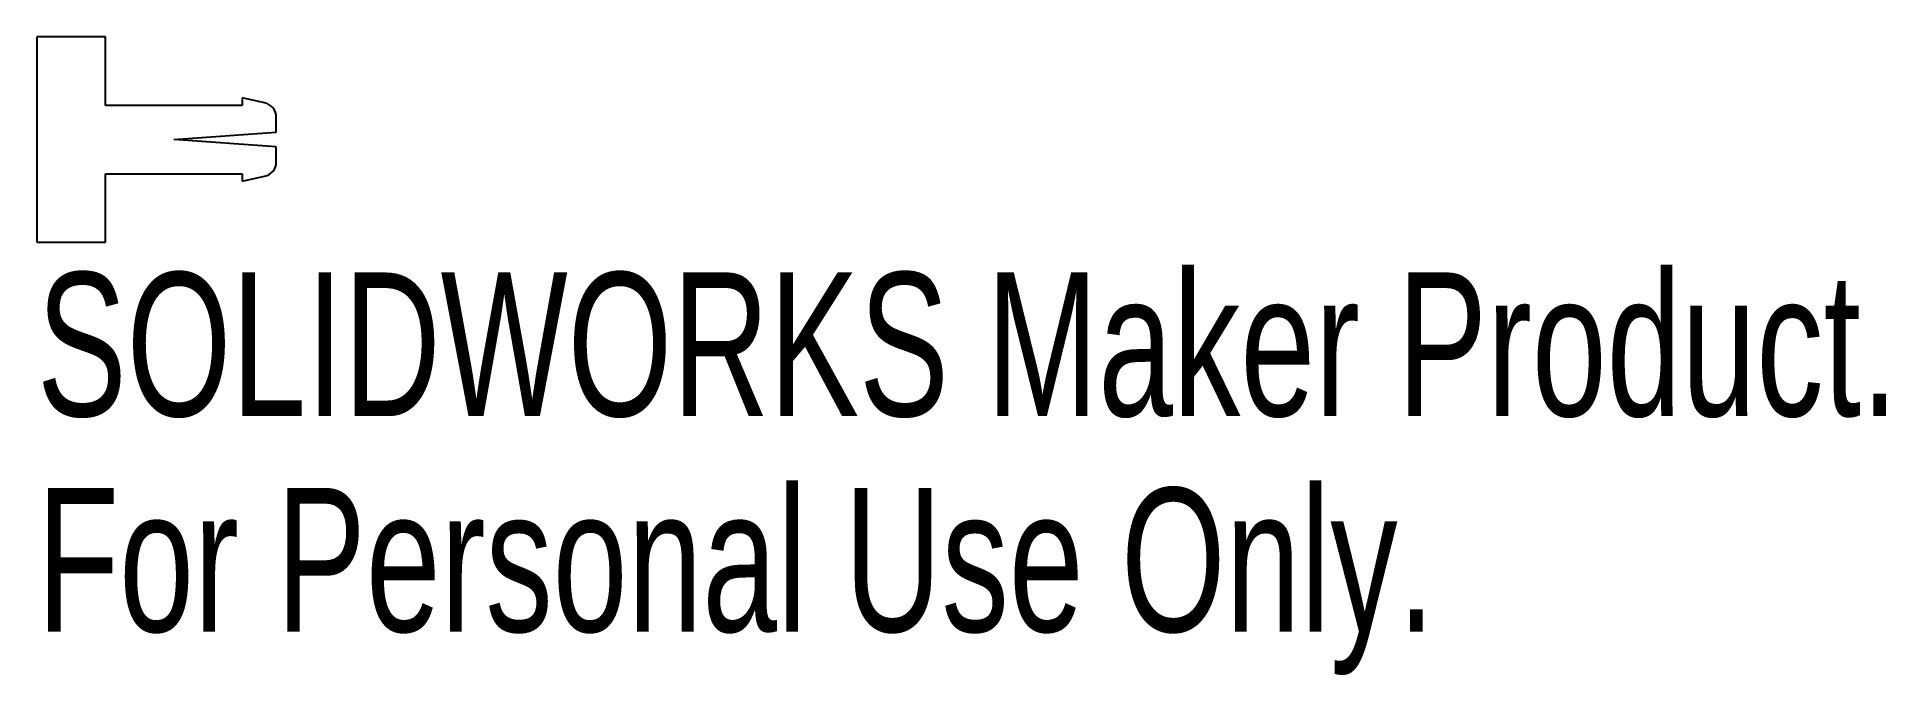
# Model space of a CAD drawing. Header units: millimetres. Extents: x 0 to 62.2, y -8 to 13.4.
import ezdxf

# ---------------------------------------------------------------- set-up
doc = ezdxf.new("R2010")
doc.units = ezdxf.units.MM
doc.styles.add('SLDTEXTSTYLE0', font='TXT', dxfattribs={"width": 0.7})

msp = doc.modelspace()

# ---------------------------------------------------------------- linework, layer by layer
at = {"color": 7, "linetype": 'Continuous', "lineweight": 25}
for p, q in [((2.3, 13.445), (0, 13.445)), ((0, 13.445), (0, 6.545)), ((2.3, 11.145), (2.3, 13.445)), ((6.9, 11.395), (6.9, 11.145)), ((7.656, 11.231), (6.9, 11.395)), ((6.9, 11.145), (2.3, 11.145)), ((8.05, 10.245), (8.05, 10.742)), ((4.6, 9.995), (8.05, 10.245)), ((8.05, 9.745), (4.6, 9.995)), ((8.05, 9.248), (8.05, 9.745)), ((2.3, 8.845), (6.9, 8.845)), ((2.3, 6.545), (2.3, 8.845)), ((6.9, 8.845), (6.9, 8.595)), ((6.9, 8.595), (7.656, 8.76)), ((0, 6.545), (2.3, 6.545))]:
    msp.add_line(p, q, dxfattribs=at)
for centre, start, end in [((7.55, 10.742), 0, 77.73523), ((7.55, 9.248), 282.26477, 0)]:
    msp.add_arc(centre, 0.5, start, end, dxfattribs=at)

# ---------------------------------------------------------------- texts
at = {"color": 7, "linetype": 'Continuous', "char_height": 4.83362, "attachment_point": 1, "style": 'SLDTEXTSTYLE0'}
for s, insert in [('SOLIDWORKS Maker Product.', (0, 5.526)), ('For Personal Use Only.', (0, -1.725))]:
    msp.add_mtext(s, dxfattribs=dict(at, insert=insert))

doc.saveas('drawing.dxf')
